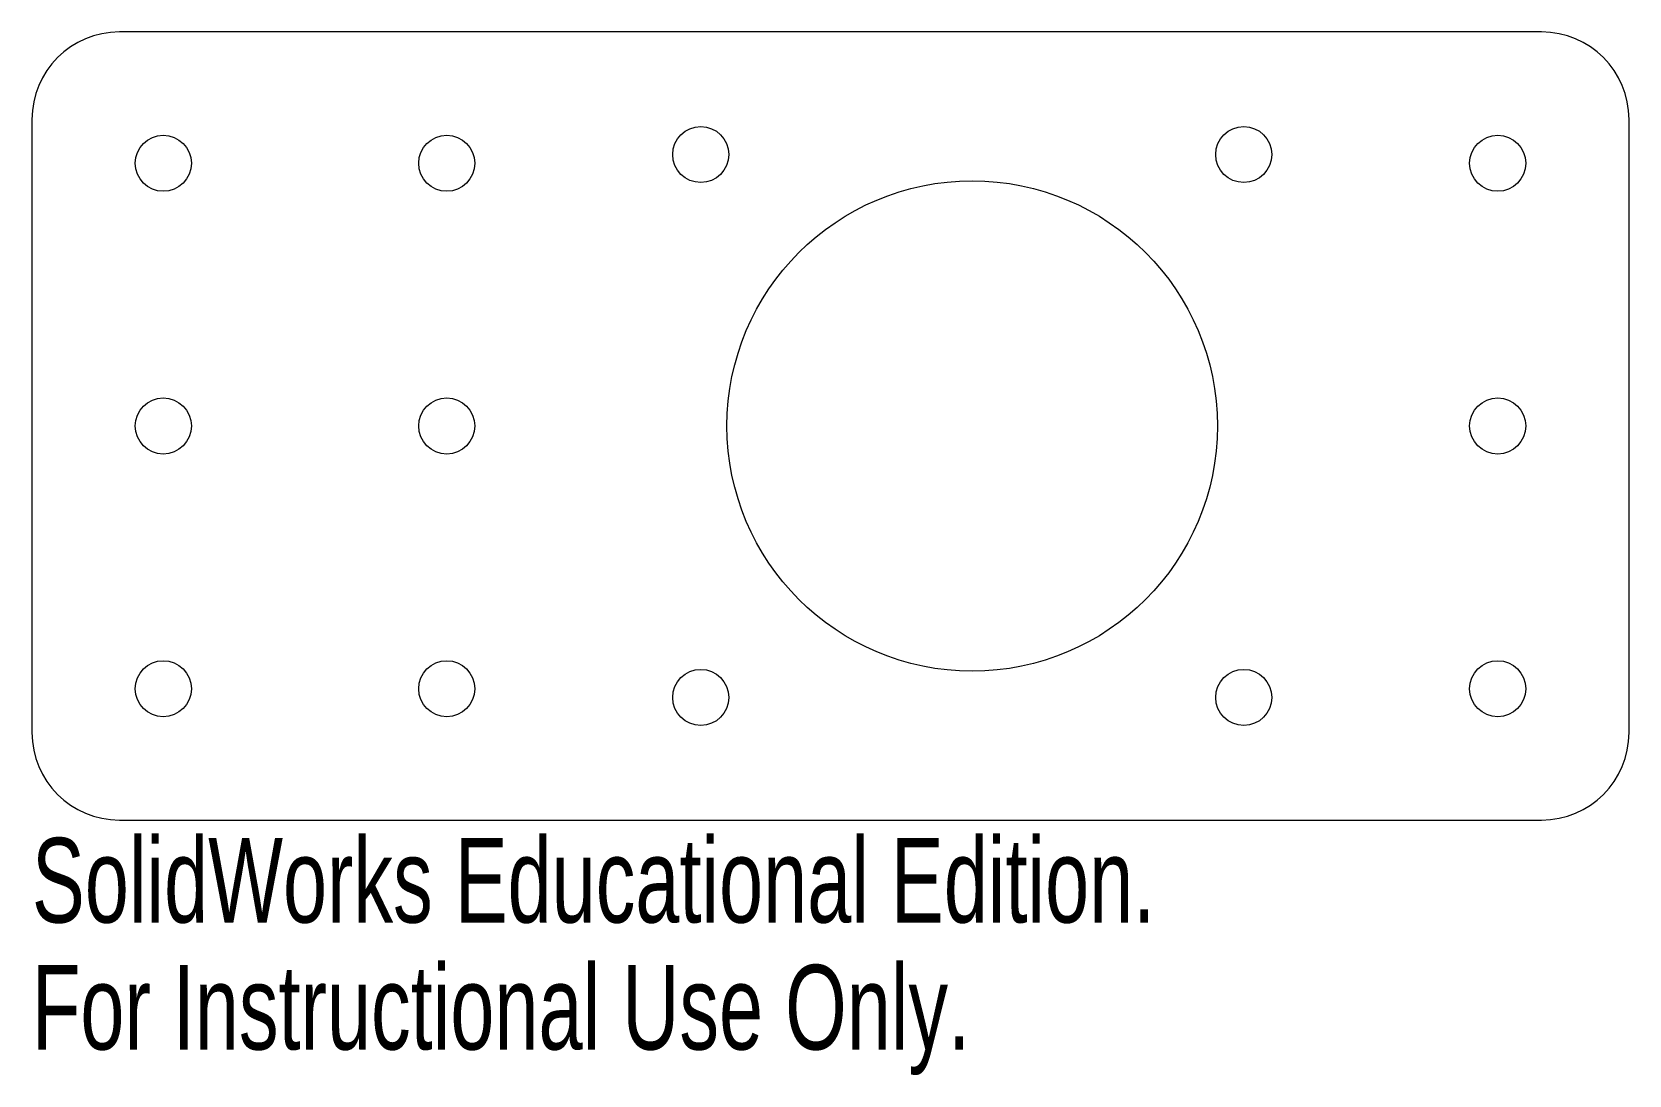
# Model space of a CAD drawing. Header units: millimetres. Extents: x -53.7 to 37.5, y -37.1 to 22.5.
import ezdxf

# ---------------------------------------------------------------- set-up
doc = ezdxf.new("R2010")
doc.units = ezdxf.units.MM
doc.styles.add('SLDTEXTSTYLE0', font='TXT', dxfattribs={"width": 0.7})

msp = doc.modelspace()

# ---------------------------------------------------------------- linework, layer by layer
at = {"color": 7, "linetype": 'Continuous', "lineweight": 15}
for p, q in [((32.5, 22.5), (-48.68, 22.5)), ((-53.68, 17.5), (-53.68, -17.5)), ((37.5, -17.5), (37.5, 17.5)), ((-48.68, -22.5), (32.5, -22.5))]:
    msp.add_line(p, q, dxfattribs=at)
for centre, radius in [((-46.18, 15), 1.6), ((-30, 15), 1.6), ((-15.5, 15.5), 1.6), ((15.5, 15.5), 1.6), ((30, 15), 1.6), ((0, 0), 14), ((-46.18, 0), 1.6), ((-30, 0), 1.6), ((30, 0), 1.6), ((-46.18, -15), 1.6), ((-30, -15), 1.6), ((30, -15), 1.6), ((-15.5, -15.5), 1.6), ((15.5, -15.5), 1.6)]:
    msp.add_circle(centre, radius, dxfattribs=at)
for centre, start, end in [((-48.68, 17.5), 90, 180), ((32.5, 17.5), 0, 90), ((-48.68, -17.5), 180, 270), ((32.5, -17.5), 270, 0)]:
    msp.add_arc(centre, 5, start, end, dxfattribs=at)

# ---------------------------------------------------------------- texts
at = {"color": 7, "linetype": 'Continuous', "char_height": 4.83362, "attachment_point": 1, "style": 'SLDTEXTSTYLE0'}
for s, insert in [('SolidWorks Educational Edition.', (-53.68, -23.52)), ('For Instructional Use Only.', (-53.68, -30.77))]:
    msp.add_mtext(s, dxfattribs=dict(at, insert=insert))

doc.saveas('drawing.dxf')
